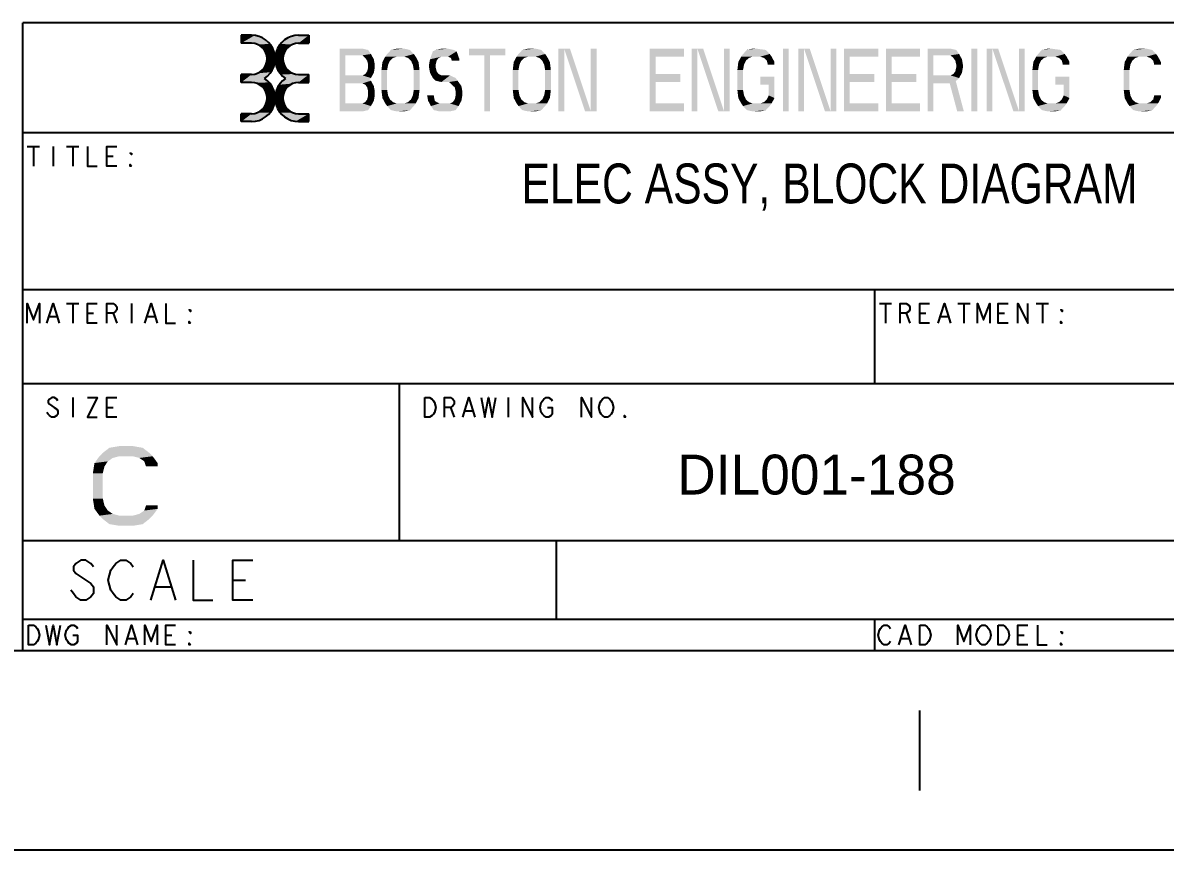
# Model space of a CAD drawing. Extents: x 0 to 22, y 0 to 17.
# Drawn here: x 17 to 19.866, y 0 to 2.075 of the extents above; entities that cross this region are included whole.
import ezdxf
from ezdxf.lldxf.tags import DXFTag

# ---------------------------------------------------------------- set-up
doc = ezdxf.new("R2010")
doc.units = 0
doc.header["$LTSCALE"] = 1.21
doc.header["$MEASUREMENT"] = 0
doc.layers.add('DEFAULT_3', color=7, linetype='PHANTOM')
doc.styles.get("Standard").update_dxf_attribs({"font": 'txt', "width": 0.8})
tags = doc.linetypes.add('PHANTOM', pattern=[0.8, 0.45, -0.05, 0.1, -0.05, 0.1, -0.05]).pattern_tags.tags
tags[14:15] = [DXFTag(74, 4), DXFTag(75, 0), DXFTag(340, '0'), DXFTag(46, 1.0), DXFTag(50, 0.0), DXFTag(44, 0.0), DXFTag(45, 0.0)]
tags[12:13] = [DXFTag(74, 4), DXFTag(75, 0), DXFTag(340, '0'), DXFTag(46, 1.0), DXFTag(50, 0.0), DXFTag(44, 0.0), DXFTag(45, 0.0)]
tags[10:11] = [DXFTag(74, 4), DXFTag(75, 0), DXFTag(340, '0'), DXFTag(46, 1.0), DXFTag(50, 0.0), DXFTag(44, 0.0), DXFTag(45, 0.0)]
tags[8:9] = [DXFTag(74, 4), DXFTag(75, 0), DXFTag(340, '0'), DXFTag(46, 1.0), DXFTag(50, 0.0), DXFTag(44, 0.0), DXFTag(45, 0.0)]
tags[6:7] = [DXFTag(74, 4), DXFTag(75, 0), DXFTag(340, '0'), DXFTag(46, 1.0), DXFTag(50, 0.0), DXFTag(44, 0.0), DXFTag(45, 0.0)]
tags[4:5] = [DXFTag(74, 4), DXFTag(75, 0), DXFTag(340, '0'), DXFTag(46, 1.0), DXFTag(50, 0.0), DXFTag(44, 0.0), DXFTag(45, 0.0)]

# ---------------------------------------------------------------- blocks, each defined once
blk = doc.blocks.new('LOGO_BL0', base_point=(17.6495, 1.9354))
at = {"color": 7, "linetype": 'Continuous'}
for p, q in [((17.5481, 2.0437), (17.5481, 2.024)), ((17.5737, 2.0437), (17.5481, 2.0437)), ((17.5737, 2.024), (17.5481, 2.024)), ((17.5737, 1.9453), (17.5481, 1.9453)), ((17.5481, 1.9256), (17.5481, 1.9453)), ((17.5737, 1.9256), (17.5481, 1.9256)), ((17.5737, 1.8468), (17.5481, 1.8468)), ((17.5481, 1.8271), (17.5481, 1.8468)), ((17.5737, 1.8271), (17.5481, 1.8271))]:
    blk.add_line(p, q, dxfattribs=at)
at = {"color": 1, "linetype": 'Continuous'}
for p, q in [((17.6918, 2.0437), (17.7174, 2.0437)), ((17.7174, 2.0437), (17.7174, 2.024)), ((17.6918, 2.024), (17.7174, 2.024)), ((17.6918, 1.9453), (17.7174, 1.9453)), ((17.6918, 1.9256), (17.7174, 1.9256)), ((17.7174, 1.9256), (17.7174, 1.9453)), ((17.6918, 1.8468), (17.7174, 1.8468)), ((17.7174, 1.8271), (17.7174, 1.8468)), ((17.6918, 1.8271), (17.7174, 1.8271))]:
    blk.add_line(p, q, dxfattribs=at)
at = {"color": 7, "linetype": 'Continuous'}
for centre, radius, start, end in [((17.5737, 1.9846), 0.0591, 303.5573, 90), ((17.5737, 1.9846), 0.0394, 270, 90), ((17.5737, 1.8862), 0.0591, 270, 56.4427), ((17.5737, 1.8862), 0.0394, 270, 90)]:
    blk.add_arc(centre, radius, start, end, dxfattribs=at)
at = {"color": 1, "linetype": 'Continuous'}
for centre, radius, start, end in [((17.6918, 1.9846), 0.0591, 90, 236.4427), ((17.6918, 1.9846), 0.0394, 90, 270), ((17.6918, 1.8862), 0.0591, 123.5573, 270), ((17.6918, 1.8862), 0.0394, 90, 270)]:
    blk.add_arc(centre, radius, start, end, dxfattribs=at)
at = {"color": 7, "linetype": 'Continuous'}
for points in [[(17.5812, 2.0432), (17.5481, 2.024), (17.5737, 2.0437)], [(17.5481, 2.024), (17.5481, 2.0437), (17.5737, 2.0437)], [(17.5886, 2.0418), (17.5481, 2.024), (17.5812, 2.0432)], [(17.5958, 2.0394), (17.5481, 2.024), (17.5886, 2.0418)], [(17.6026, 2.0361), (17.5481, 2.024), (17.5958, 2.0394)], [(17.6089, 2.032), (17.5481, 2.024), (17.6026, 2.0361)], [(17.6146, 2.0271), (17.5481, 2.024), (17.6089, 2.032)], [(17.5481, 2.024), (17.6146, 2.0271), (17.5737, 2.024)], [(17.5737, 2.024), (17.6146, 2.0271), (17.5788, 2.0237)], [(17.5788, 2.0237), (17.6146, 2.0271), (17.5839, 2.0226)], [(17.6146, 2.0271), (17.6197, 2.0216), (17.5839, 2.0226)], [(17.5887, 2.021), (17.5839, 2.0226), (17.6197, 2.0216)], [(17.5887, 2.021), (17.6197, 2.0216), (17.5934, 2.0187)], [(17.5934, 2.0187), (17.6197, 2.0216), (17.5976, 2.0159)], [(17.6197, 2.0216), (17.6241, 2.0154), (17.5976, 2.0159)], [(17.6015, 2.0125), (17.5976, 2.0159), (17.6241, 2.0154)], [(17.6241, 2.0154), (17.6276, 2.0087), (17.6015, 2.0125)], [(17.6049, 2.0086), (17.6015, 2.0125), (17.6276, 2.0087)], [(17.6049, 2.0086), (17.6276, 2.0087), (17.6078, 2.0043)], [(17.6276, 2.0087), (17.6302, 2.0017), (17.6078, 2.0043)], [(17.61, 1.9997), (17.6078, 2.0043), (17.6302, 2.0017)], [(17.61, 1.9997), (17.6302, 2.0017), (17.6117, 1.9948)], [(17.6302, 2.0017), (17.6319, 1.9943), (17.6117, 1.9948)], [(17.6127, 1.9898), (17.6117, 1.9948), (17.6319, 1.9943)], [(17.6117, 1.9744), (17.6127, 1.9795), (17.6325, 1.9793)], [(17.6325, 1.9793), (17.6313, 1.9718), (17.6117, 1.9744)], [(17.6319, 1.9943), (17.6327, 1.9868), (17.6127, 1.9898)], [(17.613, 1.9846), (17.6127, 1.9898), (17.6327, 1.9868)], [(17.613, 1.9846), (17.6327, 1.9868), (17.6127, 1.9795)], [(17.6327, 1.9868), (17.6325, 1.9793), (17.6127, 1.9795)], [(17.5839, 1.9466), (17.6224, 1.9512), (17.5788, 1.9456)], [(17.6224, 1.9512), (17.6177, 1.9453), (17.5788, 1.9456)], [(17.5887, 1.9482), (17.6224, 1.9512), (17.5839, 1.9466)], [(17.5934, 1.9505), (17.6224, 1.9512), (17.5887, 1.9482)], [(17.5934, 1.9505), (17.5976, 1.9534), (17.6224, 1.9512)], [(17.6015, 1.9568), (17.6262, 1.9577), (17.5976, 1.9534)], [(17.6262, 1.9577), (17.6224, 1.9512), (17.5976, 1.9534)], [(17.6015, 1.9568), (17.6049, 1.9607), (17.6262, 1.9577)], [(17.6049, 1.9607), (17.6078, 1.9649), (17.6292, 1.9646)], [(17.6292, 1.9646), (17.6262, 1.9577), (17.6049, 1.9607)], [(17.61, 1.9696), (17.6313, 1.9718), (17.6078, 1.9649)], [(17.6313, 1.9718), (17.6292, 1.9646), (17.6078, 1.9649)], [(17.61, 1.9696), (17.6117, 1.9744), (17.6313, 1.9718)], [(17.6123, 1.94), (17.5481, 1.9256), (17.5737, 1.9453)], [(17.5481, 1.9256), (17.5481, 1.9453), (17.5737, 1.9453)], [(17.5481, 1.9256), (17.6123, 1.94), (17.6063, 1.9354)], [(17.6123, 1.9308), (17.5481, 1.9256), (17.6063, 1.9354)], [(17.5481, 1.9256), (17.6123, 1.9308), (17.5737, 1.9256)], [(17.5737, 1.9453), (17.5788, 1.9456), (17.6177, 1.9453)], [(17.6177, 1.9453), (17.6123, 1.94), (17.5737, 1.9453)], [(17.6123, 1.9308), (17.6177, 1.9256), (17.5737, 1.9256)], [(17.5788, 1.9252), (17.5737, 1.9256), (17.6177, 1.9256)], [(17.5788, 1.9252), (17.6177, 1.9256), (17.5839, 1.9242)], [(17.5839, 1.9242), (17.6177, 1.9256), (17.5887, 1.9226)], [(17.5887, 1.9226), (17.6177, 1.9256), (17.5934, 1.9203)], [(17.6177, 1.9256), (17.6224, 1.9196), (17.5934, 1.9203)], [(17.5976, 1.9174), (17.5934, 1.9203), (17.6224, 1.9196)], [(17.5976, 1.9174), (17.6224, 1.9196), (17.6015, 1.914)], [(17.6224, 1.9196), (17.6262, 1.9131), (17.6015, 1.914)], [(17.6049, 1.9102), (17.6015, 1.914), (17.6262, 1.9131)], [(17.6262, 1.9131), (17.6292, 1.9062), (17.6049, 1.9102)], [(17.6078, 1.9059), (17.6049, 1.9102), (17.6292, 1.9062)], [(17.6078, 1.9059), (17.6292, 1.9062), (17.61, 1.9013)], [(17.6292, 1.9062), (17.6313, 1.899), (17.61, 1.9013)], [(17.6117, 1.8964), (17.61, 1.9013), (17.6313, 1.899)], [(17.6313, 1.899), (17.6325, 1.8915), (17.6117, 1.8964)], [(17.6127, 1.8913), (17.6117, 1.8964), (17.6325, 1.8915)], [(17.6078, 1.8665), (17.6302, 1.8691), (17.6049, 1.8622)], [(17.6302, 1.8691), (17.6276, 1.8621), (17.6049, 1.8622)], [(17.6078, 1.8665), (17.61, 1.8711), (17.6302, 1.8691)], [(17.6117, 1.876), (17.6319, 1.8765), (17.61, 1.8711)], [(17.6319, 1.8765), (17.6302, 1.8691), (17.61, 1.8711)], [(17.6117, 1.876), (17.6127, 1.8811), (17.6319, 1.8765)], [(17.6127, 1.8913), (17.6325, 1.8915), (17.613, 1.8862)], [(17.6127, 1.8811), (17.613, 1.8862), (17.6327, 1.884)], [(17.6327, 1.884), (17.6319, 1.8765), (17.6127, 1.8811)], [(17.6325, 1.8915), (17.6327, 1.884), (17.613, 1.8862)], [(17.6146, 1.8437), (17.5481, 1.8271), (17.5737, 1.8468)], [(17.5481, 1.8271), (17.5481, 1.8468), (17.5737, 1.8468)], [(17.5481, 1.8271), (17.6146, 1.8437), (17.6089, 1.8388)], [(17.6026, 1.8347), (17.5481, 1.8271), (17.6089, 1.8388)], [(17.5958, 1.8314), (17.5481, 1.8271), (17.6026, 1.8347)], [(17.5788, 1.8472), (17.6197, 1.8492), (17.5737, 1.8468)], [(17.6197, 1.8492), (17.6146, 1.8437), (17.5737, 1.8468)], [(17.5839, 1.8482), (17.6197, 1.8492), (17.5788, 1.8472)], [(17.5839, 1.8482), (17.5887, 1.8498), (17.6197, 1.8492)], [(17.5934, 1.8521), (17.6241, 1.8554), (17.5887, 1.8498)], [(17.6241, 1.8554), (17.6197, 1.8492), (17.5887, 1.8498)], [(17.5976, 1.855), (17.6241, 1.8554), (17.5934, 1.8521)], [(17.5976, 1.855), (17.6015, 1.8584), (17.6241, 1.8554)], [(17.6015, 1.8584), (17.6049, 1.8622), (17.6276, 1.8621)], [(17.6276, 1.8621), (17.6241, 1.8554), (17.6015, 1.8584)], [(17.5886, 1.8291), (17.5481, 1.8271), (17.5958, 1.8314)], [(17.5812, 1.8276), (17.5481, 1.8271), (17.5886, 1.8291)], [(17.5812, 1.8276), (17.5737, 1.8271), (17.5481, 1.8271)]]:
    blk.add_solid(points, dxfattribs=at)
at = {"color": 1, "linetype": 'Continuous'}
for points in [[(17.6566, 2.032), (17.7174, 2.0437), (17.6508, 2.0271)], [(17.6508, 2.0271), (17.7174, 2.0437), (17.6918, 2.024)], [(17.6629, 2.0361), (17.7174, 2.0437), (17.6566, 2.032)], [(17.6697, 2.0394), (17.7174, 2.0437), (17.6629, 2.0361)], [(17.6769, 2.0418), (17.7174, 2.0437), (17.6697, 2.0394)], [(17.6843, 2.0432), (17.7174, 2.0437), (17.6769, 2.0418)], [(17.6843, 2.0432), (17.6918, 2.0437), (17.7174, 2.0437)], [(17.7174, 2.0437), (17.7174, 2.024), (17.6918, 2.024)], [(17.6352, 2.0017), (17.6379, 2.0087), (17.6606, 2.0086)], [(17.6352, 2.0017), (17.6606, 2.0086), (17.6577, 2.0043)], [(17.6379, 2.0087), (17.6414, 2.0154), (17.6639, 2.0125)], [(17.6639, 2.0125), (17.6606, 2.0086), (17.6379, 2.0087)], [(17.6414, 2.0154), (17.6457, 2.0216), (17.6767, 2.021)], [(17.6414, 2.0154), (17.6767, 2.021), (17.6721, 2.0187)], [(17.6678, 2.0159), (17.6414, 2.0154), (17.6721, 2.0187)], [(17.6678, 2.0159), (17.6639, 2.0125), (17.6414, 2.0154)], [(17.6457, 2.0216), (17.6508, 2.0271), (17.6918, 2.024)], [(17.6457, 2.0216), (17.6918, 2.024), (17.6866, 2.0237)], [(17.6816, 2.0226), (17.6457, 2.0216), (17.6866, 2.0237)], [(17.6816, 2.0226), (17.6767, 2.021), (17.6457, 2.0216)], [(17.6328, 1.9868), (17.6335, 1.9943), (17.6528, 1.9898)], [(17.6528, 1.9898), (17.6524, 1.9846), (17.6328, 1.9868)], [(17.633, 1.9793), (17.6328, 1.9868), (17.6524, 1.9846)], [(17.633, 1.9793), (17.6524, 1.9846), (17.6528, 1.9795)], [(17.6528, 1.9795), (17.6538, 1.9744), (17.633, 1.9793)], [(17.6341, 1.9718), (17.633, 1.9793), (17.6538, 1.9744)], [(17.6335, 1.9943), (17.6352, 2.0017), (17.6554, 1.9997)], [(17.6335, 1.9943), (17.6554, 1.9997), (17.6538, 1.9948)], [(17.6538, 1.9948), (17.6528, 1.9898), (17.6335, 1.9943)], [(17.6577, 2.0043), (17.6554, 1.9997), (17.6352, 2.0017)], [(17.6538, 1.9744), (17.6554, 1.9696), (17.6341, 1.9718)], [(17.6362, 1.9646), (17.6341, 1.9718), (17.6554, 1.9696)], [(17.6362, 1.9646), (17.6554, 1.9696), (17.6577, 1.9649)], [(17.6577, 1.9649), (17.6606, 1.9607), (17.6362, 1.9646)], [(17.6392, 1.9577), (17.6362, 1.9646), (17.6606, 1.9607)], [(17.6606, 1.9607), (17.6639, 1.9568), (17.6392, 1.9577)], [(17.6431, 1.9512), (17.6392, 1.9577), (17.6639, 1.9568)], [(17.6431, 1.9512), (17.6639, 1.9568), (17.6678, 1.9534)], [(17.6678, 1.9534), (17.6721, 1.9505), (17.6431, 1.9512)], [(17.6478, 1.9453), (17.6431, 1.9512), (17.6721, 1.9505)], [(17.6478, 1.9453), (17.6721, 1.9505), (17.6767, 1.9482)], [(17.6431, 1.9196), (17.6478, 1.9256), (17.6866, 1.9252)], [(17.6431, 1.9196), (17.6866, 1.9252), (17.6816, 1.9242)], [(17.6767, 1.9226), (17.6431, 1.9196), (17.6816, 1.9242)], [(17.6721, 1.9203), (17.6431, 1.9196), (17.6767, 1.9226)], [(17.6721, 1.9203), (17.6678, 1.9174), (17.6431, 1.9196)], [(17.6816, 1.9466), (17.6478, 1.9453), (17.6767, 1.9482)], [(17.6866, 1.9456), (17.6478, 1.9453), (17.6816, 1.9466)], [(17.6866, 1.9456), (17.6918, 1.9453), (17.6478, 1.9453)], [(17.6531, 1.94), (17.6478, 1.9453), (17.6918, 1.9453)], [(17.6478, 1.9256), (17.6531, 1.9308), (17.6918, 1.9256)], [(17.6918, 1.9256), (17.6866, 1.9252), (17.6478, 1.9256)], [(17.6531, 1.94), (17.6918, 1.9453), (17.7174, 1.9453)], [(17.6531, 1.94), (17.7174, 1.9453), (17.6591, 1.9354)], [(17.6591, 1.9354), (17.7174, 1.9453), (17.6531, 1.9308)], [(17.6531, 1.9308), (17.7174, 1.9453), (17.6918, 1.9256)], [(17.7174, 1.9453), (17.7174, 1.9256), (17.6918, 1.9256)], [(17.633, 1.8915), (17.6341, 1.899), (17.6538, 1.8964)], [(17.6538, 1.8964), (17.6528, 1.8913), (17.633, 1.8915)], [(17.6341, 1.899), (17.6362, 1.9062), (17.6577, 1.9059)], [(17.6341, 1.899), (17.6577, 1.9059), (17.6554, 1.9013)], [(17.6554, 1.9013), (17.6538, 1.8964), (17.6341, 1.899)], [(17.6362, 1.9062), (17.6392, 1.9131), (17.6606, 1.9102)], [(17.6606, 1.9102), (17.6577, 1.9059), (17.6362, 1.9062)], [(17.6392, 1.9131), (17.6431, 1.9196), (17.6678, 1.9174)], [(17.6392, 1.9131), (17.6678, 1.9174), (17.6639, 1.914)], [(17.6639, 1.914), (17.6606, 1.9102), (17.6392, 1.9131)], [(17.6328, 1.884), (17.633, 1.8915), (17.6528, 1.8913)], [(17.6328, 1.884), (17.6528, 1.8913), (17.6524, 1.8862)], [(17.6524, 1.8862), (17.6528, 1.8811), (17.6328, 1.884)], [(17.6335, 1.8765), (17.6328, 1.884), (17.6528, 1.8811)], [(17.6528, 1.8811), (17.6538, 1.876), (17.6335, 1.8765)], [(17.6352, 1.8691), (17.6335, 1.8765), (17.6538, 1.876)], [(17.6352, 1.8691), (17.6538, 1.876), (17.6554, 1.8711)], [(17.6554, 1.8711), (17.6577, 1.8665), (17.6352, 1.8691)], [(17.6379, 1.8621), (17.6352, 1.8691), (17.6577, 1.8665)], [(17.6379, 1.8621), (17.6577, 1.8665), (17.6606, 1.8622)], [(17.6606, 1.8622), (17.6639, 1.8584), (17.6379, 1.8621)], [(17.6414, 1.8554), (17.6379, 1.8621), (17.6639, 1.8584)], [(17.6639, 1.8584), (17.6678, 1.855), (17.6414, 1.8554)], [(17.6457, 1.8492), (17.6414, 1.8554), (17.6678, 1.855)], [(17.6457, 1.8492), (17.6678, 1.855), (17.6721, 1.8521)], [(17.6767, 1.8498), (17.6457, 1.8492), (17.6721, 1.8521)], [(17.6767, 1.8498), (17.6816, 1.8482), (17.6457, 1.8492)], [(17.6508, 1.8437), (17.6457, 1.8492), (17.6816, 1.8482)], [(17.6508, 1.8437), (17.6816, 1.8482), (17.6866, 1.8472)], [(17.6918, 1.8468), (17.6508, 1.8437), (17.6866, 1.8472)], [(17.7174, 1.8468), (17.6508, 1.8437), (17.6918, 1.8468)], [(17.6508, 1.8437), (17.7174, 1.8468), (17.6566, 1.8388)], [(17.6566, 1.8388), (17.7174, 1.8468), (17.6629, 1.8347)], [(17.6629, 1.8347), (17.7174, 1.8468), (17.6697, 1.8314)], [(17.6697, 1.8314), (17.7174, 1.8468), (17.6769, 1.8291)], [(17.6769, 1.8291), (17.7174, 1.8468), (17.6843, 1.8276)], [(17.6843, 1.8276), (17.7174, 1.8468), (17.6918, 1.8271)], [(17.7174, 1.8468), (17.7174, 1.8271), (17.6918, 1.8271)]]:
    blk.add_solid(points, dxfattribs=at)

msp = doc.modelspace()

# ---------------------------------------------------------------- linework, layer by layer
at = {"color": 2, "linetype": 'Continuous'}
for p, q in [((21.5, 2.0748), (17, 2.0748)), ((17, 0.5), (17, 2.0748)), ((21.5, 1.7992), (17, 1.7992)), ((17.0112, 1.7648), (17.0419, 1.7648)), ((17.0265, 1.7648), (17.0265, 1.7156)), ((17.0757, 1.7648), (17.0757, 1.7156)), ((17.1096, 1.7648), (17.1403, 1.7648)), ((17.125, 1.7648), (17.125, 1.7156)), ((17.2111, 1.7402), (17.2265, 1.7402)), ((21.5, 1.4055), (17, 1.4055)), ((19.1378, 1.1693), (19.1378, 1.4055)), ((17.1096, 1.3711), (17.1403, 1.3711)), ((17.125, 1.3711), (17.125, 1.3219)), ((17.2726, 1.3711), (17.2726, 1.3219)), ((19.149, 1.3711), (19.1797, 1.3711)), ((19.1643, 1.3711), (19.1643, 1.3219)), ((19.3458, 1.3711), (19.3766, 1.3711)), ((19.3612, 1.3711), (19.3612, 1.3219)), ((19.5427, 1.3711), (19.5734, 1.3711)), ((19.558, 1.3711), (19.558, 1.3219)), ((17.0665, 1.3383), (17.085, 1.3383)), ((17.1619, 1.3465), (17.1773, 1.3465)), ((17.2265, 1.3465), (17.2357, 1.3219)), ((17.3126, 1.3383), (17.331, 1.3383)), ((19.2166, 1.3465), (19.2258, 1.3219)), ((19.2505, 1.3465), (19.2658, 1.3465)), ((19.3027, 1.3383), (19.3212, 1.3383)), ((19.4473, 1.3465), (19.4627, 1.3465)), ((21.5, 1.1693), (17, 1.1693)), ((17.9448, 0.7756), (17.9448, 1.1693)), ((17.125, 1.1348), (17.125, 1.0856)), ((18.2175, 1.1348), (18.2175, 1.0856)), ((17.2111, 1.1102), (17.2265, 1.1102)), ((18.0729, 1.1102), (18.0821, 1.0856)), ((18.1098, 1.102), (18.1283, 1.102)), ((21.5, 0.7756), (17, 0.7756)), ((18.3385, 0.5787), (18.3385, 0.7756)), ((17.3332, 0.6605), (17.3707, 0.6605)), ((17.5269, 0.6772), (17.5582, 0.6772)), ((21.5, 0.5787), (17, 0.5787)), ((19.1378, 0.5), (19.1378, 0.5787)), ((17.2634, 0.5312), (17.2818, 0.5312)), ((17.3587, 0.5394), (17.3741, 0.5394)), ((19.2043, 0.5312), (19.2228, 0.5312)), ((19.4965, 0.5394), (19.5119, 0.5394)), ((21.5, 0.5), (17, 0.5)), ((19.25, 0.35), (19.25, 0.15))]:
    msp.add_line(p, q, dxfattribs=at)
at = {"color": 7, "linetype": 'Continuous'}
for p, q in [((21.5, 0.5), (0.5, 0.5)), ((22, 0), (0, 0))]:
    msp.add_line(p, q, dxfattribs=at)
at = {"color": 2, "linetype": 'Continuous'}
for points in [[(17.1619, 1.7648), (17.1619, 1.7156), (17.1865, 1.7156)], [(17.2357, 1.7156), (17.2111, 1.7156), (17.2111, 1.7648), (17.2357, 1.7648)], [(17.2726, 1.7484), (17.2726, 1.7443), (17.2695, 1.7484), (17.2726, 1.7484)], [(17.2726, 1.7156), (17.2695, 1.7156), (17.2695, 1.7197), (17.2726, 1.7156)], [(17.0112, 1.3219), (17.0112, 1.3711), (17.0265, 1.3301), (17.0419, 1.3711), (17.0419, 1.3219)], [(17.0604, 1.3219), (17.0757, 1.3711), (17.0911, 1.3219)], [(17.1865, 1.3219), (17.1619, 1.3219), (17.1619, 1.3711), (17.1865, 1.3711)], [(17.2111, 1.3219), (17.2111, 1.3711), (17.2265, 1.3711), (17.2326, 1.367), (17.2357, 1.3629), (17.2357, 1.3547), (17.2326, 1.3506), (17.2265, 1.3465), (17.2111, 1.3465)], [(17.3064, 1.3219), (17.3218, 1.3711), (17.3372, 1.3219)], [(17.3587, 1.3711), (17.3587, 1.3219), (17.3833, 1.3219)], [(17.4202, 1.3547), (17.4202, 1.3506), (17.4172, 1.3547), (17.4202, 1.3547)], [(19.2012, 1.3219), (19.2012, 1.3711), (19.2166, 1.3711), (19.2228, 1.367), (19.2258, 1.3629), (19.2258, 1.3547), (19.2228, 1.3506), (19.2166, 1.3465), (19.2012, 1.3465)], [(19.2751, 1.3219), (19.2505, 1.3219), (19.2505, 1.3711), (19.2751, 1.3711)], [(19.2966, 1.3219), (19.312, 1.3711), (19.3273, 1.3219)], [(19.395, 1.3219), (19.395, 1.3711), (19.4104, 1.3301), (19.4258, 1.3711), (19.4258, 1.3219)], [(19.4719, 1.3219), (19.4473, 1.3219), (19.4473, 1.3711), (19.4719, 1.3711)], [(19.4965, 1.3219), (19.4965, 1.3711), (19.5211, 1.3219), (19.5211, 1.3711)], [(19.6072, 1.3547), (19.6072, 1.3506), (19.6042, 1.3547), (19.6072, 1.3547)], [(17.4202, 1.3219), (17.4172, 1.3219), (17.4172, 1.326), (17.4202, 1.3219)], [(19.6072, 1.3219), (19.6042, 1.3219), (19.6042, 1.326), (19.6072, 1.3219)], [(17.0881, 1.1266), (17.085, 1.1307), (17.0788, 1.1348), (17.0727, 1.1348), (17.0665, 1.1307), (17.0634, 1.1266), (17.0634, 1.1225), (17.0665, 1.1184), (17.0727, 1.1143), (17.0788, 1.1102), (17.085, 1.1061), (17.0881, 1.102), (17.0881, 1.0938), (17.085, 1.0897), (17.0788, 1.0856), (17.0727, 1.0856), (17.0665, 1.0897), (17.0634, 1.0938), (17.0604, 1.0979)], [(17.1619, 1.1348), (17.1865, 1.1348), (17.1619, 1.0856), (17.1865, 1.0856)], [(17.2357, 1.0856), (17.2111, 1.0856), (17.2111, 1.1348), (17.2357, 1.1348)], [(18.0083, 1.1348), (18.0206, 1.1348), (18.0268, 1.1307), (18.0299, 1.1266), (18.0329, 1.1225), (18.036, 1.1102), (18.0329, 1.0979), (18.0299, 1.0938), (18.0268, 1.0897), (18.0206, 1.0856), (18.0083, 1.0856), (18.0083, 1.1348)], [(18.0575, 1.0856), (18.0575, 1.1348), (18.0729, 1.1348), (18.0791, 1.1307), (18.0821, 1.1266), (18.0821, 1.1184), (18.0791, 1.1143), (18.0729, 1.1102), (18.0575, 1.1102)], [(18.1037, 1.0856), (18.1191, 1.1348), (18.1344, 1.0856)], [(18.1498, 1.1348), (18.159, 1.0856), (18.1683, 1.1348), (18.1775, 1.0856), (18.1867, 1.1348)], [(18.2544, 1.0856), (18.2544, 1.1348), (18.279, 1.0856), (18.279, 1.1348)], [(18.3159, 1.1102), (18.3282, 1.1102), (18.3282, 1.0938), (18.3251, 1.0897), (18.319, 1.0856), (18.3128, 1.0856), (18.3067, 1.0897), (18.3036, 1.0938), (18.3005, 1.0979), (18.2975, 1.1102), (18.3005, 1.1225), (18.3036, 1.1266), (18.3067, 1.1307), (18.3128, 1.1348), (18.319, 1.1348), (18.3251, 1.1307), (18.3282, 1.1266)], [(18.402, 1.0856), (18.402, 1.1348), (18.4266, 1.0856), (18.4266, 1.1348)], [(18.4758, 1.0938), (18.4728, 1.0897), (18.4666, 1.0856), (18.4605, 1.0856), (18.4543, 1.0897), (18.4512, 1.0938), (18.4482, 1.0979), (18.4451, 1.1102), (18.4482, 1.1225), (18.4512, 1.1266), (18.4543, 1.1307), (18.4605, 1.1348), (18.4666, 1.1348), (18.4728, 1.1307), (18.4758, 1.1266), (18.4789, 1.1225), (18.482, 1.1102), (18.4789, 1.0979), (18.4758, 1.0938)], [(18.5128, 1.0856), (18.5097, 1.0856), (18.5097, 1.0897), (18.5128, 1.0856)], [(17.1769, 0.7105), (17.1707, 0.7188), (17.1582, 0.7272), (17.1457, 0.7272), (17.1332, 0.7188), (17.1269, 0.7105), (17.1269, 0.7022), (17.1332, 0.6938), (17.1457, 0.6855), (17.1582, 0.6772), (17.1707, 0.6688), (17.1769, 0.6605), (17.1769, 0.6438), (17.1707, 0.6355), (17.1582, 0.6272), (17.1457, 0.6272), (17.1332, 0.6355), (17.1269, 0.6438), (17.1207, 0.6522)], [(17.2769, 0.6438), (17.2707, 0.6355), (17.2582, 0.6272), (17.2457, 0.6272), (17.2332, 0.6355), (17.2269, 0.6438), (17.2207, 0.6522), (17.2144, 0.6772), (17.2207, 0.7022), (17.2269, 0.7105), (17.2332, 0.7188), (17.2457, 0.7272), (17.2582, 0.7272), (17.2707, 0.7188), (17.2769, 0.7105)], [(17.3207, 0.6272), (17.3519, 0.7272), (17.3832, 0.6272)], [(17.4269, 0.7272), (17.4269, 0.6272), (17.4769, 0.6272)], [(17.5769, 0.6272), (17.5269, 0.6272), (17.5269, 0.7272), (17.5769, 0.7272)], [(17.0142, 0.564), (17.0265, 0.564), (17.0327, 0.5599), (17.0358, 0.5558), (17.0388, 0.5517), (17.0419, 0.5394), (17.0388, 0.5271), (17.0358, 0.523), (17.0327, 0.5189), (17.0265, 0.5148), (17.0142, 0.5148), (17.0142, 0.564)], [(17.0573, 0.564), (17.0665, 0.5148), (17.0758, 0.564), (17.085, 0.5148), (17.0942, 0.564)], [(17.125, 0.5394), (17.1373, 0.5394), (17.1373, 0.523), (17.1342, 0.5189), (17.128, 0.5148), (17.1219, 0.5148), (17.1157, 0.5189), (17.1127, 0.523), (17.1096, 0.5271), (17.1065, 0.5394), (17.1096, 0.5517), (17.1127, 0.5558), (17.1157, 0.5599), (17.1219, 0.564), (17.128, 0.564), (17.1342, 0.5599), (17.1373, 0.5558)], [(17.2111, 0.5148), (17.2111, 0.564), (17.2357, 0.5148), (17.2357, 0.564)], [(17.2572, 0.5148), (17.2726, 0.564), (17.288, 0.5148)], [(17.3064, 0.5148), (17.3064, 0.564), (17.3218, 0.523), (17.3372, 0.564), (17.3372, 0.5148)], [(17.3833, 0.5148), (17.3587, 0.5148), (17.3587, 0.564), (17.3833, 0.564)], [(17.4202, 0.5476), (17.4202, 0.5435), (17.4172, 0.5476), (17.4202, 0.5476)], [(19.1766, 0.523), (19.1736, 0.5189), (19.1674, 0.5148), (19.1613, 0.5148), (19.1551, 0.5189), (19.152, 0.523), (19.149, 0.5271), (19.1459, 0.5394), (19.149, 0.5517), (19.152, 0.5558), (19.1551, 0.5599), (19.1613, 0.564), (19.1674, 0.564), (19.1736, 0.5599), (19.1766, 0.5558)], [(19.1982, 0.5148), (19.2135, 0.564), (19.2289, 0.5148)], [(19.2505, 0.564), (19.2628, 0.564), (19.2689, 0.5599), (19.272, 0.5558), (19.2751, 0.5517), (19.2781, 0.5394), (19.2751, 0.5271), (19.272, 0.523), (19.2689, 0.5189), (19.2628, 0.5148), (19.2505, 0.5148), (19.2505, 0.564)], [(19.3458, 0.5148), (19.3458, 0.564), (19.3612, 0.523), (19.3766, 0.564), (19.3766, 0.5148)], [(19.4227, 0.523), (19.4196, 0.5189), (19.4135, 0.5148), (19.4073, 0.5148), (19.4012, 0.5189), (19.3981, 0.523), (19.395, 0.5271), (19.3919, 0.5394), (19.395, 0.5517), (19.3981, 0.5558), (19.4012, 0.5599), (19.4073, 0.564), (19.4135, 0.564), (19.4196, 0.5599), (19.4227, 0.5558), (19.4258, 0.5517), (19.4288, 0.5394), (19.4258, 0.5271), (19.4227, 0.523)], [(19.4473, 0.564), (19.4596, 0.564), (19.4658, 0.5599), (19.4688, 0.5558), (19.4719, 0.5517), (19.475, 0.5394), (19.4719, 0.5271), (19.4688, 0.523), (19.4658, 0.5189), (19.4596, 0.5148), (19.4473, 0.5148), (19.4473, 0.564)], [(19.5211, 0.5148), (19.4965, 0.5148), (19.4965, 0.564), (19.5211, 0.564)], [(19.5457, 0.564), (19.5457, 0.5148), (19.5703, 0.5148)], [(19.6072, 0.5476), (19.6072, 0.5435), (19.6042, 0.5476), (19.6072, 0.5476)], [(17.4202, 0.5148), (17.4172, 0.5148), (17.4172, 0.5189), (17.4202, 0.5148)], [(19.6072, 0.5148), (19.6042, 0.5148), (19.6042, 0.5189), (19.6072, 0.5148)]]:
    msp.add_lwpolyline(points, dxfattribs=at)
at = {"color": 7, "linetype": 'Continuous'}
for points in [[(17.7946, 1.8527), (17.7946, 2.0101), (17.809, 1.8527), (17.809, 2.0101)], [(17.8663, 2.0068), (17.809, 1.9934), (17.852, 2.0101)], [(17.809, 1.9934), (17.809, 2.0101), (17.852, 2.0101)], [(17.8734, 1.9967), (17.809, 1.9934), (17.8663, 2.0068)], [(17.914, 1.9967), (17.9236, 2.0068), (17.9713, 2.0068)], [(17.9713, 2.0068), (17.9809, 1.9967), (17.914, 1.9967)], [(17.9236, 2.0068), (17.9379, 2.0101), (17.957, 2.0101)], [(17.957, 2.0101), (17.9713, 2.0068), (17.9236, 2.0068)], [(18.0286, 2.0034), (18.0358, 2.0068), (18.0812, 2.0068)], [(18.0812, 2.0068), (18.0883, 2.0034), (18.0286, 2.0034)], [(18.0358, 2.0068), (18.0501, 2.0101), (18.0668, 2.0101)], [(18.0668, 2.0101), (18.0812, 2.0068), (18.0358, 2.0068)], [(18.1194, 2.0101), (18.1194, 1.9934), (18.2101, 2.0101), (18.2101, 1.9934)], [(18.2435, 1.9967), (18.2531, 2.0068), (18.3008, 2.0068)], [(18.3008, 2.0068), (18.3104, 1.9967), (18.2435, 1.9967)], [(18.2531, 2.0068), (18.2674, 2.0101), (18.2865, 2.0101)], [(18.2865, 2.0101), (18.3008, 2.0068), (18.2531, 2.0068)], [(18.3438, 2.0101), (18.3438, 1.8527), (18.3582, 2.0101), (18.3582, 1.8527)], [(18.3582, 2.0101), (18.4107, 1.8527), (18.3725, 2.0101), (18.425, 1.8527)], [(18.425, 2.0101), (18.425, 1.8527), (18.4393, 2.0101), (18.4393, 1.8527)], [(18.573, 2.0101), (18.573, 1.8527), (18.5874, 2.0101), (18.5874, 1.8527)], [(18.5874, 2.0101), (18.5874, 1.99), (18.659, 2.0101), (18.659, 1.99)], [(18.6781, 2.0101), (18.6781, 1.8527), (18.6924, 2.0101), (18.6924, 1.8527)], [(18.6924, 2.0101), (18.745, 1.8527), (18.7068, 2.0101), (18.7593, 1.8527)], [(18.7593, 2.0101), (18.7593, 1.8527), (18.7736, 2.0101), (18.7736, 1.8527)], [(18.807, 1.9967), (18.8166, 2.0068), (18.8643, 2.0068)], [(18.8643, 2.0068), (18.8739, 1.9967), (18.807, 1.9967)], [(18.8166, 2.0068), (18.8309, 2.0101), (18.8405, 2.0101)], [(18.8405, 2.0101), (18.8643, 2.0068), (18.8166, 2.0068)], [(18.9073, 2.0101), (18.9073, 1.8527), (18.9217, 2.0101), (18.9217, 1.8527)], [(18.9455, 2.0101), (18.9455, 1.8527), (18.9599, 2.0101), (18.9599, 1.8527)], [(18.9599, 2.0101), (19.0124, 1.8527), (18.9742, 2.0101), (19.0267, 1.8527)], [(19.0267, 2.0101), (19.0267, 1.8527), (19.041, 2.0101), (19.041, 1.8527)], [(19.0601, 2.0101), (19.0601, 1.8527), (19.0745, 2.0101), (19.0745, 1.8527)], [(19.0745, 2.0101), (19.0745, 1.99), (19.1461, 2.0101), (19.1461, 1.99)], [(19.1652, 2.0101), (19.1652, 1.8527), (19.1795, 2.0101), (19.1795, 1.8527)], [(19.1795, 2.0101), (19.1795, 1.99), (19.2512, 2.0101), (19.2512, 1.99)], [(19.2703, 2.0101), (19.2703, 1.8527), (19.2846, 2.0101), (19.2846, 1.8527)], [(19.3419, 2.0068), (19.2846, 1.9934), (19.3276, 2.0101)], [(19.2846, 1.9934), (19.2846, 2.0101), (19.3276, 2.0101)], [(19.3491, 1.9967), (19.2846, 1.9934), (19.3419, 2.0068)], [(19.3801, 2.0101), (19.3801, 1.8527), (19.3944, 2.0101), (19.3944, 1.8527)], [(19.4183, 2.0101), (19.4183, 1.8527), (19.4326, 2.0101), (19.4326, 1.8527)], [(19.4326, 2.0101), (19.4852, 1.8527), (19.447, 2.0101), (19.4995, 1.8527)], [(19.4995, 2.0101), (19.4995, 1.8527), (19.5138, 2.0101), (19.5138, 1.8527)], [(19.5472, 1.9967), (19.5568, 2.0068), (19.6045, 2.0068)], [(19.6045, 2.0068), (19.6141, 1.9967), (19.5472, 1.9967)], [(19.5568, 2.0068), (19.5711, 2.0101), (19.5807, 2.0101)], [(19.5807, 2.0101), (19.6045, 2.0068), (19.5568, 2.0068)], [(19.7765, 1.9967), (19.786, 2.0068), (19.8338, 2.0068)], [(19.8338, 2.0068), (19.8433, 1.9967), (19.7765, 1.9967)], [(19.786, 2.0068), (19.8003, 2.0101), (19.8194, 2.0101)], [(19.8194, 2.0101), (19.8338, 2.0068), (19.786, 2.0068)], [(17.809, 1.9934), (17.8734, 1.9967), (17.852, 1.9934)], [(17.852, 1.9934), (17.8734, 1.9967), (17.8591, 1.9867)], [(17.8734, 1.9967), (17.8806, 1.9833), (17.8591, 1.9867)], [(17.8639, 1.98), (17.8591, 1.9867), (17.8806, 1.9833)], [(17.8639, 1.98), (17.8806, 1.9833), (17.8663, 1.9699)], [(17.8806, 1.9833), (17.883, 1.9699), (17.8663, 1.9699)], [(17.9021, 1.9766), (17.9093, 1.99), (17.9284, 1.9867)], [(17.9212, 1.98), (17.9021, 1.9766), (17.9284, 1.9867)], [(17.9212, 1.98), (17.9164, 1.9699), (17.9021, 1.9766)], [(17.9093, 1.99), (17.914, 1.9967), (17.9809, 1.9967)], [(17.9093, 1.99), (17.9809, 1.9967), (17.9379, 1.99)], [(17.9379, 1.99), (17.9284, 1.9867), (17.9093, 1.99)], [(17.9379, 1.99), (17.9809, 1.9967), (17.957, 1.99)], [(17.9809, 1.9967), (17.9857, 1.99), (17.957, 1.99)], [(17.9666, 1.9867), (17.957, 1.99), (17.9857, 1.99)], [(17.9666, 1.9867), (17.9857, 1.99), (17.9737, 1.98)], [(17.9857, 1.99), (17.9928, 1.9766), (17.9737, 1.98)], [(17.9785, 1.9699), (17.9737, 1.98), (17.9928, 1.9766)], [(18.0191, 1.9699), (18.0215, 1.9833), (18.0382, 1.98)], [(18.0382, 1.98), (18.0358, 1.9699), (18.0191, 1.9699)], [(18.0501, 1.99), (18.0215, 1.9833), (18.0883, 2.0034)], [(18.0215, 1.9833), (18.0286, 2.0034), (18.0883, 2.0034)], [(18.043, 1.9867), (18.0215, 1.9833), (18.0501, 1.99)], [(18.043, 1.9867), (18.0382, 1.98), (18.0215, 1.9833)], [(18.0501, 1.99), (18.0883, 2.0034), (18.0668, 1.99)], [(18.0668, 1.99), (18.0883, 2.0034), (18.074, 1.9867)], [(18.0883, 2.0034), (18.0955, 1.9833), (18.074, 1.9867)], [(18.0764, 1.98), (18.074, 1.9867), (18.0955, 1.9833)], [(18.0955, 1.9833), (18.0955, 1.98), (18.0764, 1.98)], [(18.1576, 1.9934), (18.1576, 1.8527), (18.1719, 1.9934), (18.1719, 1.8527)], [(18.2316, 1.9766), (18.2388, 1.99), (18.2579, 1.9867)], [(18.2507, 1.98), (18.2316, 1.9766), (18.2579, 1.9867)], [(18.2507, 1.98), (18.2459, 1.9699), (18.2316, 1.9766)], [(18.2388, 1.99), (18.2435, 1.9967), (18.3104, 1.9967)], [(18.2388, 1.99), (18.3104, 1.9967), (18.2674, 1.99)], [(18.2674, 1.99), (18.2579, 1.9867), (18.2388, 1.99)], [(18.2674, 1.99), (18.3104, 1.9967), (18.2865, 1.99)], [(18.3104, 1.9967), (18.3152, 1.99), (18.2865, 1.99)], [(18.2961, 1.9867), (18.2865, 1.99), (18.3152, 1.99)], [(18.2961, 1.9867), (18.3152, 1.99), (18.3032, 1.98)], [(18.3152, 1.99), (18.3223, 1.9766), (18.3032, 1.98)], [(18.308, 1.9699), (18.3032, 1.98), (18.3223, 1.9766)], [(18.7951, 1.9766), (18.8023, 1.99), (18.8214, 1.9867)], [(18.8142, 1.98), (18.7951, 1.9766), (18.8214, 1.9867)], [(18.8142, 1.98), (18.8094, 1.9699), (18.7951, 1.9766)], [(18.8023, 1.99), (18.807, 1.9967), (18.8739, 1.9967)], [(18.8023, 1.99), (18.8739, 1.9967), (18.8309, 1.99)], [(18.8309, 1.99), (18.8214, 1.9867), (18.8023, 1.99)], [(18.8309, 1.99), (18.8739, 1.9967), (18.85, 1.99)], [(18.8739, 1.9967), (18.8787, 1.99), (18.85, 1.99)], [(18.8596, 1.9867), (18.85, 1.99), (18.8787, 1.99)], [(18.8596, 1.9867), (18.8787, 1.99), (18.8667, 1.98)], [(18.8787, 1.99), (18.8858, 1.9766), (18.8667, 1.98)], [(18.8691, 1.9699), (18.8667, 1.98), (18.8858, 1.9766)], [(19.2846, 1.9934), (19.3491, 1.9967), (19.3276, 1.9934)], [(19.3276, 1.9934), (19.3491, 1.9967), (19.3347, 1.9867)], [(19.3491, 1.9967), (19.3562, 1.9833), (19.3347, 1.9867)], [(19.3395, 1.98), (19.3347, 1.9867), (19.3562, 1.9833)], [(19.3395, 1.98), (19.3562, 1.9833), (19.3419, 1.9699)], [(19.3562, 1.9833), (19.3586, 1.9699), (19.3419, 1.9699)], [(19.5353, 1.9766), (19.5425, 1.99), (19.5616, 1.9867)], [(19.5544, 1.98), (19.5353, 1.9766), (19.5616, 1.9867)], [(19.5544, 1.98), (19.5496, 1.9699), (19.5353, 1.9766)], [(19.5425, 1.99), (19.5472, 1.9967), (19.6141, 1.9967)], [(19.5425, 1.99), (19.6141, 1.9967), (19.5711, 1.99)], [(19.5711, 1.99), (19.5616, 1.9867), (19.5425, 1.99)], [(19.5711, 1.99), (19.6141, 1.9967), (19.5902, 1.99)], [(19.6141, 1.9967), (19.6189, 1.99), (19.5902, 1.99)], [(19.5998, 1.9867), (19.5902, 1.99), (19.6189, 1.99)], [(19.5998, 1.9867), (19.6189, 1.99), (19.6069, 1.98)], [(19.6189, 1.99), (19.626, 1.9766), (19.6069, 1.98)], [(19.6093, 1.9699), (19.6069, 1.98), (19.626, 1.9766)], [(19.7645, 1.9766), (19.7717, 1.99), (19.7908, 1.9867)], [(19.7836, 1.98), (19.7645, 1.9766), (19.7908, 1.9867)], [(19.7836, 1.98), (19.7788, 1.9699), (19.7645, 1.9766)], [(19.7717, 1.99), (19.7765, 1.9967), (19.8433, 1.9967)], [(19.7717, 1.99), (19.8433, 1.9967), (19.8003, 1.99)], [(19.8003, 1.99), (19.7908, 1.9867), (19.7717, 1.99)], [(19.8003, 1.99), (19.8433, 1.9967), (19.8194, 1.99)], [(19.8433, 1.9967), (19.8481, 1.99), (19.8194, 1.99)], [(19.829, 1.9867), (19.8194, 1.99), (19.8481, 1.99)], [(19.829, 1.9867), (19.8481, 1.99), (19.8362, 1.98)], [(19.8481, 1.99), (19.8553, 1.9766), (19.8362, 1.98)], [(19.8385, 1.9699), (19.8362, 1.98), (19.8553, 1.9766)], [(17.8591, 1.9465), (17.8806, 1.9498), (17.852, 1.9431)], [(17.8806, 1.9498), (17.8734, 1.9364), (17.852, 1.9431)], [(17.8591, 1.9465), (17.8639, 1.9532), (17.8806, 1.9498)], [(17.8639, 1.9532), (17.8663, 1.9632), (17.883, 1.9632)], [(17.883, 1.9632), (17.8806, 1.9498), (17.8639, 1.9532)], [(17.8663, 1.9632), (17.8663, 1.9699), (17.883, 1.9699)], [(17.883, 1.9699), (17.883, 1.9632), (17.8663, 1.9632)], [(17.8997, 1.9565), (17.9021, 1.9766), (17.9164, 1.9699)], [(17.9164, 1.9699), (17.914, 1.9565), (17.8997, 1.9565)], [(17.8997, 1.9063), (17.8997, 1.9565), (17.914, 1.9565)], [(17.914, 1.9565), (17.914, 1.9063), (17.8997, 1.9063)], [(17.9785, 1.9699), (17.9928, 1.9766), (17.9809, 1.9565)], [(17.9928, 1.9766), (17.9952, 1.9565), (17.9809, 1.9565)], [(17.9952, 1.9565), (17.9809, 1.9565), (17.9952, 1.9063), (17.9809, 1.9063)], [(18.0191, 1.9632), (18.0191, 1.9699), (18.0358, 1.9699)], [(18.0358, 1.9699), (18.0358, 1.9632), (18.0191, 1.9632)], [(18.0215, 1.9498), (18.0191, 1.9632), (18.0358, 1.9632)], [(18.0382, 1.9532), (18.0215, 1.9498), (18.0358, 1.9632)], [(18.0382, 1.9532), (18.043, 1.9465), (18.0215, 1.9498)], [(18.0286, 1.9364), (18.0215, 1.9498), (18.043, 1.9465)], [(18.2292, 1.9565), (18.2316, 1.9766), (18.2459, 1.9699)], [(18.2459, 1.9699), (18.2435, 1.9565), (18.2292, 1.9565)], [(18.2292, 1.9063), (18.2292, 1.9565), (18.2435, 1.9565)], [(18.2435, 1.9565), (18.2435, 1.9063), (18.2292, 1.9063)], [(18.308, 1.9699), (18.3223, 1.9766), (18.3104, 1.9565)], [(18.3223, 1.9766), (18.3247, 1.9565), (18.3104, 1.9565)], [(18.3247, 1.9565), (18.3104, 1.9565), (18.3247, 1.9063), (18.3104, 1.9063)], [(18.7927, 1.9565), (18.7951, 1.9766), (18.8094, 1.9699)], [(18.8094, 1.9699), (18.807, 1.9565), (18.7927, 1.9565)], [(18.7927, 1.9063), (18.7927, 1.9565), (18.807, 1.9565)], [(18.807, 1.9565), (18.807, 1.9063), (18.7927, 1.9063)], [(18.8858, 1.9766), (18.8858, 1.9699), (18.8691, 1.9699)], [(19.3347, 1.9465), (19.3562, 1.9498), (19.3276, 1.9431)], [(19.3562, 1.9498), (19.3491, 1.9364), (19.3276, 1.9431)], [(19.3347, 1.9465), (19.3395, 1.9532), (19.3562, 1.9498)], [(19.3395, 1.9532), (19.3419, 1.9632), (19.3586, 1.9632)], [(19.3586, 1.9632), (19.3562, 1.9498), (19.3395, 1.9532)], [(19.3419, 1.9632), (19.3419, 1.9699), (19.3586, 1.9699)], [(19.3586, 1.9699), (19.3586, 1.9632), (19.3419, 1.9632)], [(19.5329, 1.9565), (19.5353, 1.9766), (19.5496, 1.9699)], [(19.5496, 1.9699), (19.5472, 1.9565), (19.5329, 1.9565)], [(19.5329, 1.9063), (19.5329, 1.9565), (19.5472, 1.9565)], [(19.5472, 1.9565), (19.5472, 1.9063), (19.5329, 1.9063)], [(19.626, 1.9766), (19.626, 1.9699), (19.6093, 1.9699)], [(19.7621, 1.9565), (19.7645, 1.9766), (19.7788, 1.9699)], [(19.7788, 1.9699), (19.7765, 1.9565), (19.7621, 1.9565)], [(19.7621, 1.9063), (19.7621, 1.9565), (19.7765, 1.9565)], [(19.7765, 1.9565), (19.7765, 1.9063), (19.7621, 1.9063)], [(19.8553, 1.9766), (19.8553, 1.9699), (19.8385, 1.9699)], [(17.8734, 1.9364), (17.809, 1.923), (17.852, 1.9431)], [(17.809, 1.923), (17.809, 1.9431), (17.852, 1.9431)], [(17.8663, 1.9364), (17.809, 1.923), (17.852, 1.9431)], [(17.809, 1.923), (17.809, 1.9431), (17.852, 1.9431)], [(17.8663, 1.9297), (17.809, 1.923), (17.8734, 1.9364)], [(17.8734, 1.9297), (17.809, 1.923), (17.8663, 1.9364)], [(17.8663, 1.9297), (17.852, 1.923), (17.809, 1.923)], [(17.809, 1.923), (17.8734, 1.9297), (17.852, 1.923)], [(17.852, 1.923), (17.8734, 1.9297), (17.8591, 1.9197)], [(17.8734, 1.9297), (17.8806, 1.9163), (17.8591, 1.9197)], [(18.0501, 1.9431), (18.0286, 1.9364), (18.043, 1.9465)], [(18.0286, 1.9364), (18.0501, 1.9431), (18.0358, 1.9297)], [(18.0501, 1.9431), (18.0501, 1.9264), (18.0358, 1.9297)], [(18.0859, 1.9364), (18.0501, 1.9264), (18.0716, 1.9431)], [(18.0501, 1.9264), (18.0501, 1.9431), (18.0716, 1.9431)], [(18.0907, 1.9297), (18.0501, 1.9264), (18.0859, 1.9364)], [(18.0501, 1.9264), (18.0907, 1.9297), (18.0692, 1.9264)], [(18.0692, 1.9264), (18.0907, 1.9297), (18.0764, 1.9197)], [(18.0907, 1.9297), (18.1003, 1.9163), (18.0764, 1.9197)], [(18.5874, 1.9465), (18.5874, 1.9264), (18.6495, 1.9465), (18.6495, 1.9264)], [(18.85, 1.9197), (18.85, 1.9398), (18.8858, 1.9398)], [(18.85, 1.9197), (18.8858, 1.9398), (18.8715, 1.9197)], [(18.8715, 1.9197), (18.8858, 1.9398), (18.8715, 1.8929)], [(18.8858, 1.9398), (18.8858, 1.8862), (18.8715, 1.8929)], [(19.0745, 1.9465), (19.0745, 1.9264), (19.1365, 1.9465), (19.1365, 1.9264)], [(19.1795, 1.9465), (19.1795, 1.9264), (19.2416, 1.9465), (19.2416, 1.9264)], [(19.3491, 1.9364), (19.2846, 1.923), (19.3276, 1.9431)], [(19.2846, 1.923), (19.2846, 1.9431), (19.3276, 1.9431)], [(19.3419, 1.9297), (19.2846, 1.923), (19.3491, 1.9364)], [(19.3419, 1.9297), (19.3276, 1.923), (19.2846, 1.923)], [(19.3228, 1.9331), (19.3443, 1.8527), (19.3395, 1.9331), (19.361, 1.8527)], [(19.5902, 1.9197), (19.5902, 1.9398), (19.626, 1.9398)], [(19.5902, 1.9197), (19.626, 1.9398), (19.6117, 1.9197)], [(19.6117, 1.9197), (19.626, 1.9398), (19.6117, 1.8929)], [(19.626, 1.9398), (19.626, 1.8862), (19.6117, 1.8929)], [(17.8639, 1.913), (17.8591, 1.9197), (17.8806, 1.9163)], [(17.8639, 1.913), (17.8806, 1.9163), (17.8663, 1.9029)], [(17.8639, 1.8828), (17.8663, 1.8929), (17.883, 1.8929)], [(17.883, 1.8929), (17.8806, 1.8795), (17.8639, 1.8828)], [(17.8806, 1.9163), (17.883, 1.9029), (17.8663, 1.9029)], [(17.8663, 1.8929), (17.8663, 1.9029), (17.883, 1.9029)], [(17.883, 1.9029), (17.883, 1.8929), (17.8663, 1.8929)], [(17.9021, 1.8862), (17.8997, 1.9063), (17.914, 1.9063)], [(17.9164, 1.8929), (17.9021, 1.8862), (17.914, 1.9063)], [(17.9164, 1.8929), (17.9212, 1.8828), (17.9021, 1.8862)], [(17.9737, 1.8828), (17.9785, 1.8929), (17.9928, 1.8862)], [(17.9785, 1.8929), (17.9809, 1.9063), (17.9952, 1.9063)], [(17.9952, 1.9063), (17.9928, 1.8862), (17.9785, 1.8929)], [(18.0167, 1.8795), (18.0143, 1.8929), (18.031, 1.8929)], [(18.031, 1.8929), (18.0334, 1.8795), (18.0167, 1.8795)], [(18.0836, 1.913), (18.0764, 1.9197), (18.1003, 1.9163)], [(18.0836, 1.913), (18.1003, 1.9163), (18.0859, 1.9029)], [(18.0836, 1.8828), (18.0859, 1.8929), (18.1027, 1.8929)], [(18.1027, 1.8929), (18.1003, 1.8795), (18.0836, 1.8828)], [(18.1003, 1.9163), (18.1027, 1.9029), (18.0859, 1.9029)], [(18.0859, 1.8929), (18.0859, 1.9029), (18.1027, 1.9029)], [(18.1027, 1.9029), (18.1027, 1.8929), (18.0859, 1.8929)], [(18.2316, 1.8862), (18.2292, 1.9063), (18.2435, 1.9063)], [(18.2459, 1.8929), (18.2316, 1.8862), (18.2435, 1.9063)], [(18.2459, 1.8929), (18.2507, 1.8828), (18.2316, 1.8862)], [(18.3032, 1.8828), (18.308, 1.8929), (18.3223, 1.8862)], [(18.308, 1.8929), (18.3104, 1.9063), (18.3247, 1.9063)], [(18.3247, 1.9063), (18.3223, 1.8862), (18.308, 1.8929)], [(18.7951, 1.8862), (18.7927, 1.9063), (18.807, 1.9063)], [(18.8094, 1.8929), (18.7951, 1.8862), (18.807, 1.9063)], [(18.8094, 1.8929), (18.8142, 1.8828), (18.7951, 1.8862)], [(18.8667, 1.8828), (18.8715, 1.8929), (18.8858, 1.8862)], [(19.5353, 1.8862), (19.5329, 1.9063), (19.5472, 1.9063)], [(19.5496, 1.8929), (19.5353, 1.8862), (19.5472, 1.9063)], [(19.5496, 1.8929), (19.5544, 1.8828), (19.5353, 1.8862)], [(19.6069, 1.8828), (19.6117, 1.8929), (19.626, 1.8862)], [(19.7645, 1.8862), (19.7621, 1.9063), (19.7765, 1.9063)], [(19.7788, 1.8929), (19.7645, 1.8862), (19.7765, 1.9063)], [(19.7788, 1.8929), (19.7836, 1.8828), (19.7645, 1.8862)], [(19.8553, 1.8862), (19.8362, 1.8828), (19.8553, 1.8929)], [(19.8362, 1.8828), (19.8385, 1.8929), (19.8553, 1.8929)], [(17.8734, 1.8661), (17.809, 1.8527), (17.852, 1.8728)], [(17.809, 1.8527), (17.809, 1.8728), (17.852, 1.8728)], [(17.8663, 1.856), (17.809, 1.8527), (17.8734, 1.8661)], [(17.8591, 1.8761), (17.8806, 1.8795), (17.852, 1.8728)], [(17.8806, 1.8795), (17.8734, 1.8661), (17.852, 1.8728)], [(17.8591, 1.8761), (17.8639, 1.8828), (17.8806, 1.8795)], [(17.9093, 1.8728), (17.9021, 1.8862), (17.9212, 1.8828)], [(17.9284, 1.8761), (17.9093, 1.8728), (17.9212, 1.8828)], [(17.9284, 1.8761), (17.9379, 1.8728), (17.9093, 1.8728)], [(17.914, 1.8661), (17.9093, 1.8728), (17.9379, 1.8728)], [(17.9857, 1.8728), (17.914, 1.8661), (17.957, 1.8728)], [(17.957, 1.8728), (17.914, 1.8661), (17.9379, 1.8728)], [(17.9857, 1.8728), (17.9809, 1.8661), (17.914, 1.8661)], [(17.9236, 1.856), (17.914, 1.8661), (17.9809, 1.8661)], [(17.9809, 1.8661), (17.9713, 1.856), (17.9236, 1.856)], [(17.957, 1.8728), (17.9666, 1.8761), (17.9857, 1.8728)], [(17.9737, 1.8828), (17.9928, 1.8862), (17.9666, 1.8761)], [(17.9928, 1.8862), (17.9857, 1.8728), (17.9666, 1.8761)], [(18.0239, 1.8661), (18.0167, 1.8795), (18.0334, 1.8795)], [(18.0382, 1.8761), (18.0239, 1.8661), (18.0334, 1.8795)], [(18.0454, 1.8728), (18.0239, 1.8661), (18.0382, 1.8761)], [(18.0716, 1.8728), (18.0239, 1.8661), (18.0454, 1.8728)], [(18.0239, 1.8661), (18.0716, 1.8728), (18.0931, 1.8661)], [(18.031, 1.856), (18.0239, 1.8661), (18.0931, 1.8661)], [(18.0931, 1.8661), (18.0859, 1.856), (18.031, 1.856)], [(18.0788, 1.8761), (18.1003, 1.8795), (18.0716, 1.8728)], [(18.1003, 1.8795), (18.0931, 1.8661), (18.0716, 1.8728)], [(18.0788, 1.8761), (18.0836, 1.8828), (18.1003, 1.8795)], [(18.2388, 1.8728), (18.2316, 1.8862), (18.2507, 1.8828)], [(18.2579, 1.8761), (18.2388, 1.8728), (18.2507, 1.8828)], [(18.2579, 1.8761), (18.2674, 1.8728), (18.2388, 1.8728)], [(18.2435, 1.8661), (18.2388, 1.8728), (18.2674, 1.8728)], [(18.3152, 1.8728), (18.2435, 1.8661), (18.2865, 1.8728)], [(18.2865, 1.8728), (18.2435, 1.8661), (18.2674, 1.8728)], [(18.3152, 1.8728), (18.3104, 1.8661), (18.2435, 1.8661)], [(18.2531, 1.856), (18.2435, 1.8661), (18.3104, 1.8661)], [(18.3104, 1.8661), (18.3008, 1.856), (18.2531, 1.856)], [(18.2865, 1.8728), (18.2961, 1.8761), (18.3152, 1.8728)], [(18.3032, 1.8828), (18.3223, 1.8862), (18.2961, 1.8761)], [(18.3223, 1.8862), (18.3152, 1.8728), (18.2961, 1.8761)], [(18.5874, 1.8728), (18.5874, 1.8527), (18.659, 1.8728), (18.659, 1.8527)], [(18.8023, 1.8728), (18.7951, 1.8862), (18.8142, 1.8828)], [(18.8214, 1.8761), (18.8023, 1.8728), (18.8142, 1.8828)], [(18.8214, 1.8761), (18.8309, 1.8728), (18.8023, 1.8728)], [(18.807, 1.8661), (18.8023, 1.8728), (18.8309, 1.8728)], [(18.8787, 1.8728), (18.807, 1.8661), (18.85, 1.8728)], [(18.85, 1.8728), (18.807, 1.8661), (18.8309, 1.8728)], [(18.8787, 1.8728), (18.8739, 1.8661), (18.807, 1.8661)], [(18.8166, 1.856), (18.807, 1.8661), (18.8739, 1.8661)], [(18.8739, 1.8661), (18.8643, 1.856), (18.8166, 1.856)], [(18.85, 1.8728), (18.8596, 1.8761), (18.8787, 1.8728)], [(18.8667, 1.8828), (18.8858, 1.8862), (18.8596, 1.8761)], [(18.8858, 1.8862), (18.8787, 1.8728), (18.8596, 1.8761)], [(19.0745, 1.8728), (19.0745, 1.8527), (19.1461, 1.8728), (19.1461, 1.8527)], [(19.1795, 1.8728), (19.1795, 1.8527), (19.2512, 1.8728), (19.2512, 1.8527)], [(19.5425, 1.8728), (19.5353, 1.8862), (19.5544, 1.8828)], [(19.5616, 1.8761), (19.5425, 1.8728), (19.5544, 1.8828)], [(19.5616, 1.8761), (19.5711, 1.8728), (19.5425, 1.8728)], [(19.5472, 1.8661), (19.5425, 1.8728), (19.5711, 1.8728)], [(19.6189, 1.8728), (19.5472, 1.8661), (19.5902, 1.8728)], [(19.5902, 1.8728), (19.5472, 1.8661), (19.5711, 1.8728)], [(19.6189, 1.8728), (19.6141, 1.8661), (19.5472, 1.8661)], [(19.5568, 1.856), (19.5472, 1.8661), (19.6141, 1.8661)], [(19.6141, 1.8661), (19.6045, 1.856), (19.5568, 1.856)], [(19.5902, 1.8728), (19.5998, 1.8761), (19.6189, 1.8728)], [(19.6069, 1.8828), (19.626, 1.8862), (19.5998, 1.8761)], [(19.626, 1.8862), (19.6189, 1.8728), (19.5998, 1.8761)], [(19.7717, 1.8728), (19.7645, 1.8862), (19.7836, 1.8828)], [(19.7908, 1.8761), (19.7717, 1.8728), (19.7836, 1.8828)], [(19.7908, 1.8761), (19.8003, 1.8728), (19.7717, 1.8728)], [(19.7765, 1.8661), (19.7717, 1.8728), (19.8003, 1.8728)], [(19.8481, 1.8728), (19.7765, 1.8661), (19.8194, 1.8728)], [(19.8194, 1.8728), (19.7765, 1.8661), (19.8003, 1.8728)], [(19.8481, 1.8728), (19.8433, 1.8661), (19.7765, 1.8661)], [(19.786, 1.856), (19.7765, 1.8661), (19.8433, 1.8661)], [(19.8433, 1.8661), (19.8338, 1.856), (19.786, 1.856)], [(19.8194, 1.8728), (19.829, 1.8761), (19.8481, 1.8728)], [(19.8362, 1.8828), (19.8553, 1.8862), (19.829, 1.8761)], [(19.8553, 1.8862), (19.8481, 1.8728), (19.829, 1.8761)], [(17.8663, 1.856), (17.852, 1.8527), (17.809, 1.8527)], [(17.9379, 1.8527), (17.9236, 1.856), (17.9713, 1.856)], [(17.9713, 1.856), (17.957, 1.8527), (17.9379, 1.8527)], [(18.0454, 1.8527), (18.031, 1.856), (18.0859, 1.856)], [(18.0859, 1.856), (18.0716, 1.8527), (18.0454, 1.8527)], [(18.2674, 1.8527), (18.2531, 1.856), (18.3008, 1.856)], [(18.3008, 1.856), (18.2865, 1.8527), (18.2674, 1.8527)], [(18.8309, 1.8527), (18.8166, 1.856), (18.8643, 1.856)], [(18.8643, 1.856), (18.85, 1.8527), (18.8309, 1.8527)], [(19.5711, 1.8527), (19.5568, 1.856), (19.6045, 1.856)], [(19.6045, 1.856), (19.5902, 1.8527), (19.5711, 1.8527)], [(19.8003, 1.8527), (19.786, 1.856), (19.8338, 1.856)], [(19.8338, 1.856), (19.8194, 1.8527), (19.8003, 1.8527)]]:
    msp.add_solid(points, dxfattribs=at)
at = {"color": 2, "linetype": 'Continuous'}
for points in [[(17.2006, 0.9964), (17.2172, 1.0091), (17.3006, 1.0091)], [(17.3006, 1.0091), (17.3172, 0.9964), (17.2006, 0.9964)], [(17.2172, 1.0091), (17.2422, 1.0134), (17.2756, 1.0134)], [(17.2756, 1.0134), (17.3006, 1.0091), (17.2172, 1.0091)], [(17.1797, 0.9708), (17.1922, 0.9879), (17.2256, 0.9836)], [(17.2131, 0.9751), (17.1797, 0.9708), (17.2256, 0.9836)], [(17.2131, 0.9751), (17.2047, 0.9623), (17.1797, 0.9708)], [(17.1922, 0.9879), (17.2006, 0.9964), (17.3172, 0.9964)], [(17.1922, 0.9879), (17.3172, 0.9964), (17.2422, 0.9879)], [(17.2422, 0.9879), (17.2256, 0.9836), (17.1922, 0.9879)], [(17.2422, 0.9879), (17.3172, 0.9964), (17.2756, 0.9879)], [(17.3172, 0.9964), (17.3256, 0.9879), (17.2756, 0.9879)], [(17.2922, 0.9836), (17.2756, 0.9879), (17.3256, 0.9879)], [(17.2922, 0.9836), (17.3256, 0.9879), (17.3047, 0.9751)], [(17.3256, 0.9879), (17.3381, 0.9708), (17.3047, 0.9751)], [(17.3089, 0.9623), (17.3047, 0.9751), (17.3381, 0.9708)], [(17.1756, 0.9453), (17.1797, 0.9708), (17.2047, 0.9623)], [(17.2047, 0.9623), (17.2006, 0.9453), (17.1756, 0.9453)], [(17.3381, 0.9708), (17.3381, 0.9623), (17.3089, 0.9623)], [(17.1756, 0.8815), (17.1756, 0.9453), (17.2006, 0.9453)], [(17.2006, 0.9453), (17.2006, 0.8815), (17.1756, 0.8815)], [(17.1797, 0.8559), (17.1756, 0.8815), (17.2006, 0.8815)], [(17.2047, 0.8644), (17.1797, 0.8559), (17.2006, 0.8815)], [(17.2047, 0.8644), (17.2131, 0.8517), (17.1797, 0.8559)], [(17.3381, 0.8559), (17.3047, 0.8517), (17.3381, 0.8644)], [(17.3047, 0.8517), (17.3089, 0.8644), (17.3381, 0.8644)], [(17.1922, 0.8389), (17.1797, 0.8559), (17.2131, 0.8517)], [(17.2256, 0.8432), (17.1922, 0.8389), (17.2131, 0.8517)], [(17.2256, 0.8432), (17.2422, 0.8389), (17.1922, 0.8389)], [(17.2006, 0.8304), (17.1922, 0.8389), (17.2422, 0.8389)], [(17.3256, 0.8389), (17.2006, 0.8304), (17.2756, 0.8389)], [(17.2756, 0.8389), (17.2006, 0.8304), (17.2422, 0.8389)], [(17.3256, 0.8389), (17.3172, 0.8304), (17.2006, 0.8304)], [(17.2756, 0.8389), (17.2922, 0.8432), (17.3256, 0.8389)], [(17.3047, 0.8517), (17.3381, 0.8559), (17.2922, 0.8432)], [(17.3381, 0.8559), (17.3256, 0.8389), (17.2922, 0.8432)], [(17.2172, 0.8176), (17.2006, 0.8304), (17.3172, 0.8304)], [(17.3172, 0.8304), (17.3006, 0.8176), (17.2172, 0.8176)], [(17.2422, 0.8134), (17.2172, 0.8176), (17.3006, 0.8176)], [(17.3006, 0.8176), (17.2756, 0.8134), (17.2422, 0.8134)]]:
    msp.add_solid(points, dxfattribs=at)

# ---------------------------------------------------------------- block references
msp.add_blockref('LOGO_BL0', (17.6495, 1.9354), dxfattribs=at)

# ---------------------------------------------------------------- texts
at = {"insert": (18.251, 1.722), "char_height": 0.1, "width": 4.581873, "attachment_point": 1}
msp.add_mtext('ELEC ASSY, BLOCK DIAGRAM', dxfattribs=at)
at = {"layer": 'DEFAULT_3'}
msp.add_attdef('DIL001-188', (18.6418, 0.8919), '', height=0.1, dxfattribs=at)

doc.saveas('drawing.dxf')
